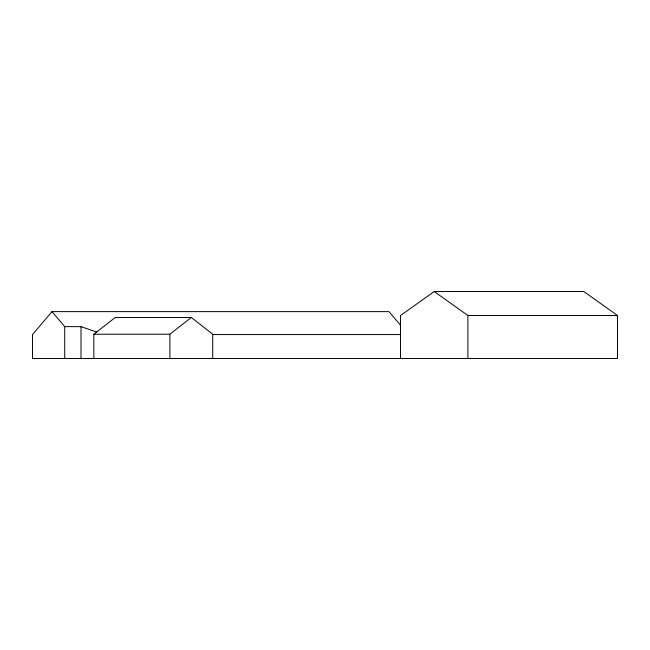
<?xml version="1.0" encoding="UTF-8"?>
<svg xmlns="http://www.w3.org/2000/svg" width="650" height="650" viewBox="0 0 650 650"><rect width="100%" height="100%" fill="white"/><g stroke="black" fill="none" stroke-linecap="round" stroke-linejoin="round"><path stroke-width="0.97" d="M400.652 325.39L388.968 311.626L51.968 311.626L32.5 334.571L32.5 358.475L617.5 358.475L617.5 315.51L583.806 291.525L434.216 291.525L400.522 315.51L400.522 358.475M93.852 358.475L93.852 334.222L115.269 317.484L191.303 317.484L212.721 334.222L212.721 358.475M93.852 334.222L169.886 334.222L191.303 317.484M434.216 291.525L467.902 315.51L617.5 315.51M51.968 311.626L64.716 326.641L81.006 326.641L96.834 332.093M212.599 334.571L400.319 334.571M467.902 315.51L467.902 358.475M169.886 334.222L169.886 358.475M81.006 326.641L81.006 358.475M64.716 326.641L64.716 358.475"/></g></svg>
